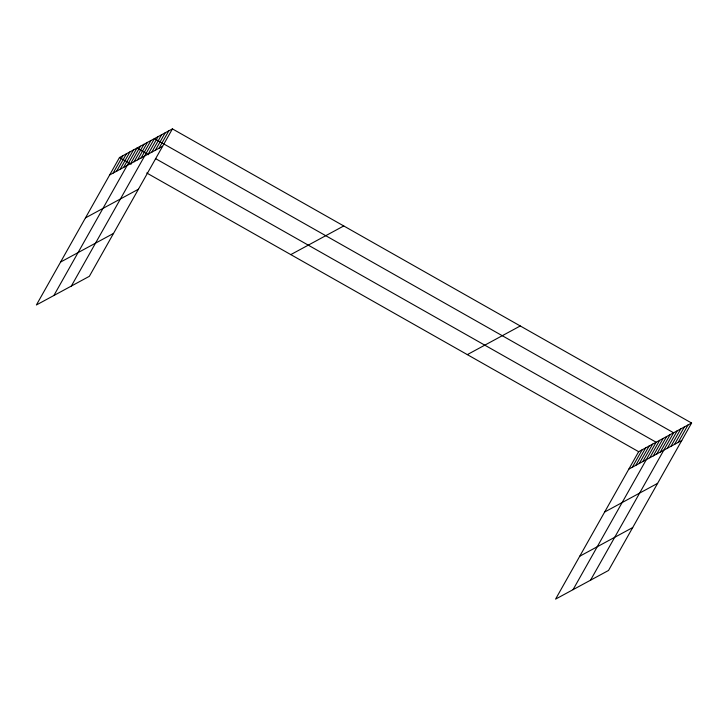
<?xml version="1.0" encoding="UTF-8"?>
<svg xmlns="http://www.w3.org/2000/svg" width="728" height="728" viewBox="0 0 728 728"><rect width="100%" height="100%" fill="white"/><g stroke="black" fill="none" stroke-linecap="round" stroke-linejoin="round"><path stroke-width="1.09" d="M172.418 128.883L119.474 157.539L36.4 304.968L89.353 276.312L172.418 128.883L691.6 423.032L608.526 570.461L555.582 599.117L638.647 451.688L691.6 423.032M113.14 173.082L122.968 155.646M116.635 171.189L126.463 153.754M120.129 169.296L129.957 151.861M123.623 167.413L133.452 149.968M53.872 295.513L136.946 148.084L148.63 154.7M130.612 163.627L140.44 146.192M134.107 161.734L143.935 144.299M137.601 159.842L147.429 142.406M141.096 157.949L150.923 140.513M71.344 286.059L154.418 138.629L673.6 432.778L590.526 580.207M148.194 154.118L158.022 136.682M151.797 152.161L161.616 134.726M155.392 150.214L165.22 132.778M158.995 148.266L168.823 130.831M632.323 467.23L642.141 449.795M635.817 465.338L645.645 447.902M639.311 463.445L649.139 446.009M642.806 461.561L652.634 444.126M573.054 589.662L656.128 442.233L155.437 158.558M649.795 457.776L659.623 440.34M653.289 455.883L663.117 438.447M656.783 453.99L666.611 436.554M660.278 452.106L670.106 434.661M667.376 448.266L677.195 430.83M670.97 446.319L680.798 428.874M674.574 444.362L684.402 426.926M678.178 442.415L687.996 424.979M109.646 174.975L162.599 146.319M85.476 217.872L138.429 189.216M60.57 262.071L113.523 233.415M290.8 254.609L343.752 225.953M467.321 354.618L520.274 325.962M628.828 469.123L681.772 440.467M604.659 512.021L657.602 483.365M579.752 556.219L632.696 527.563M119.474 157.539L131.158 164.155M146.728 172.982L638.647 451.688"/></g></svg>
